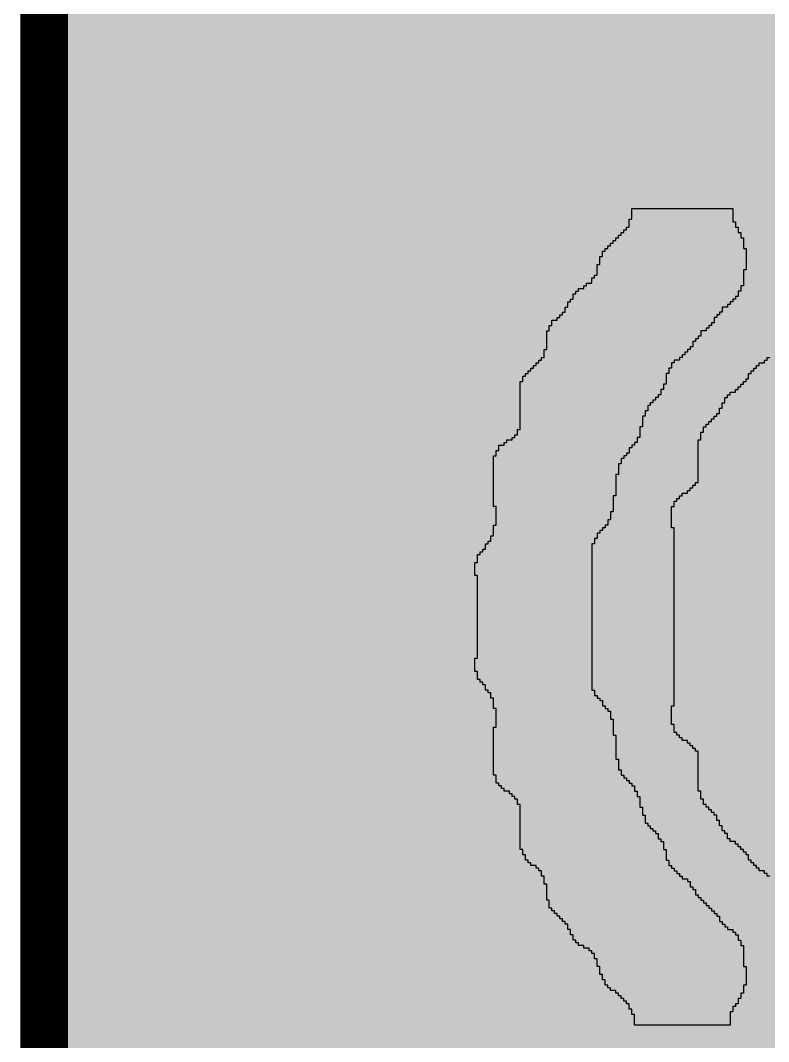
# Model space of a CAD drawing. Header units: millimetres. Extents: x 9.6 to 105, y 7.6 to 66.9.
# Drawn here: x 9.677 to 12.821, y 34.847 to 39.135 of the extents above; entities that cross this region are included whole.
import ezdxf

# ---------------------------------------------------------------- set-up
doc = ezdxf.new("R2010")
doc.units = ezdxf.units.MM
for name, color, linetype in [('BottomLayer', 5, 'Continuous'), ('KeepOutLayer', 6, 'Continuous'), ('TopLayer', 1, 'Continuous'), ('TopOverlay', 2, 'Continuous')]:
    doc.layers.add(name, color=color, linetype=linetype)

msp = doc.modelspace()

# ---------------------------------------------------------------- hatches: boundary and pattern name
at = {"layer": 'BottomLayer'}
msp.add_hatch(color=5, dxfattribs=at).paths.add_polyline_path([(10.2868, 10.414), (18.669, 10.414), (18.669, 61.9242), (10.2868, 61.9242)])
at = {"layer": 'TopLayer'}
for points in [[(9.777, 34.925), (16.381, 34.925), (16.381, 63.246), (9.777, 63.246)], [(9.779, 11.049), (19.939, 11.049), (19.939, 35.814), (9.779, 35.814)]]:
    msp.add_hatch(color=1, dxfattribs=at).paths.add_polyline_path(points)

# ---------------------------------------------------------------- linework, layer by layer
at = {"layer": 'KeepOutLayer', "const_width": 0.2}
msp.add_lwpolyline([(9.777, 11.942), (9.777, 63.242)], dxfattribs=at)
at = {"layer": 'TopOverlay'}
for p, q in [((12.2462, 38.3002), (12.2462, 38.3449)), ((12.2462, 38.3449), (12.2574, 38.3449)), ((12.2574, 38.3449), (12.2685, 38.3449)), ((12.2685, 38.3449), (12.2797, 38.3449)), ((12.2797, 38.3449), (12.2909, 38.3449)), ((12.2909, 38.3449), (12.302, 38.3449)), ((12.302, 38.3449), (12.3132, 38.3449)), ((12.3132, 38.3449), (12.3244, 38.3449)), ((12.3244, 38.3449), (12.3355, 38.3449)), ((12.3355, 38.3449), (12.3467, 38.3449)), ((12.3467, 38.3449), (12.3579, 38.3449)), ((12.3579, 38.3449), (12.3691, 38.3449)), ((12.3691, 38.3449), (12.3802, 38.3449)), ((12.3802, 38.3449), (12.3914, 38.3449)), ((12.3914, 38.3449), (12.4026, 38.3449)), ((12.4026, 38.3449), (12.4137, 38.3449)), ((12.4137, 38.3449), (12.4249, 38.3449)), ((12.4249, 38.3449), (12.4361, 38.3449)), ((12.4361, 38.3449), (12.4472, 38.3449)), ((12.4472, 38.3449), (12.4584, 38.3449)), ((12.4584, 38.3449), (12.4696, 38.3449)), ((12.4696, 38.3449), (12.4807, 38.3449)), ((12.4807, 38.3449), (12.4919, 38.3449)), ((12.4919, 38.3449), (12.5031, 38.3449)), ((12.5031, 38.3449), (12.5143, 38.3449)), ((12.5143, 38.3449), (12.5254, 38.3449)), ((12.5254, 38.3449), (12.5366, 38.3449)), ((12.5366, 38.3449), (12.5478, 38.3449)), ((12.5478, 38.3449), (12.5589, 38.3449)), ((12.5589, 38.3449), (12.5701, 38.3449)), ((12.5701, 38.3449), (12.5813, 38.3449)), ((12.5813, 38.3449), (12.5924, 38.3449)), ((12.5924, 38.3449), (12.6036, 38.3449)), ((12.6036, 38.3449), (12.6148, 38.3449)), ((12.6148, 38.3449), (12.626, 38.3449)), ((12.626, 38.3449), (12.6371, 38.3449)), ((12.6371, 38.3449), (12.6483, 38.3449)), ((12.6483, 38.3449), (12.6595, 38.3449)), ((12.6595, 38.3449), (12.6706, 38.3449)), ((12.6706, 38.3449), (12.6706, 38.2891)), ((12.235, 38.2667), (12.235, 38.3002)), ((12.235, 38.3002), (12.2462, 38.3002)), ((12.2127, 38.2444), (12.2127, 38.2555)), ((12.2127, 38.2555), (12.2239, 38.2555)), ((12.2239, 38.2555), (12.2239, 38.2667)), ((12.2239, 38.2667), (12.235, 38.2667)), ((12.6706, 38.2891), (12.6818, 38.2891)), ((12.6818, 38.2891), (12.6818, 38.2667)), ((12.6818, 38.2667), (12.693, 38.2667)), ((12.693, 38.2667), (12.693, 38.2444)), ((12.168, 38.1997), (12.168, 38.2109)), ((12.168, 38.2109), (12.1792, 38.2109)), ((12.1792, 38.2109), (12.1792, 38.222)), ((12.1792, 38.222), (12.1903, 38.222)), ((12.1903, 38.222), (12.1903, 38.2332)), ((12.1903, 38.2332), (12.2015, 38.2332)), ((12.2015, 38.2332), (12.2015, 38.2444)), ((12.2015, 38.2444), (12.2127, 38.2444)), ((12.693, 38.2444), (12.7041, 38.2444)), ((12.7041, 38.2444), (12.7041, 38.222)), ((12.7041, 38.222), (12.7153, 38.222)), ((12.7153, 38.222), (12.7153, 38.1774)), ((12.1233, 38.1439), (12.1233, 38.1662)), ((12.1233, 38.1662), (12.1345, 38.1662)), ((12.1345, 38.1662), (12.1345, 38.1774)), ((12.1345, 38.1774), (12.1457, 38.1774)), ((12.1457, 38.1774), (12.1457, 38.1885)), ((12.1457, 38.1885), (12.1568, 38.1885)), ((12.1568, 38.1885), (12.1568, 38.1997)), ((12.1568, 38.1997), (12.168, 38.1997)), ((12.7153, 38.1774), (12.7265, 38.1774)), ((12.7265, 38.1774), (12.7265, 38.088)), ((12.1122, 38.1103), (12.1122, 38.1439)), ((12.1122, 38.1439), (12.1233, 38.1439)), ((12.101, 38.0657), (12.101, 38.1103)), ((12.101, 38.1103), (12.1122, 38.1103)), ((12.7265, 38.088), (12.7153, 38.088)), ((12.7153, 38.088), (12.7153, 38.021)), ((12.0787, 38.0322), (12.0787, 38.0545)), ((12.0787, 38.0545), (12.0898, 38.0545)), ((12.0898, 38.0545), (12.0898, 38.0657)), ((12.0898, 38.0657), (12.101, 38.0657)), ((12.0116, 37.9875), (12.0116, 37.9986)), ((12.0116, 37.9986), (12.0228, 37.9986)), ((12.0228, 37.9986), (12.0228, 38.0098)), ((12.0228, 38.0098), (12.034, 38.0098)), ((12.034, 38.0098), (12.0451, 38.0098)), ((12.0451, 38.0098), (12.0451, 38.021)), ((12.0451, 38.021), (12.0563, 38.021)), ((12.0563, 38.021), (12.0563, 38.0322)), ((12.0563, 38.0322), (12.0675, 38.0322)), ((12.0675, 38.0322), (12.0787, 38.0322)), ((12.7041, 37.9986), (12.693, 37.9986)), ((12.693, 37.9986), (12.693, 37.9763)), ((12.7153, 38.021), (12.7041, 38.021)), ((12.7041, 38.021), (12.7041, 37.9986)), ((11.9781, 37.9316), (11.9781, 37.954)), ((11.9781, 37.954), (11.9893, 37.954)), ((11.9893, 37.954), (11.9893, 37.9651)), ((11.9893, 37.9651), (12.0005, 37.9651)), ((12.0005, 37.9651), (12.0005, 37.9875)), ((12.0005, 37.9875), (12.0116, 37.9875)), ((12.6706, 37.954), (12.6595, 37.954)), ((12.6595, 37.954), (12.6595, 37.9428)), ((12.6818, 37.9651), (12.6706, 37.9651)), ((12.6706, 37.9651), (12.6706, 37.954)), ((12.693, 37.9763), (12.6818, 37.9763)), ((12.6818, 37.9763), (12.6818, 37.9651)), ((11.9558, 37.8981), (11.9558, 37.9093)), ((11.9558, 37.9093), (11.967, 37.9093)), ((11.967, 37.9093), (11.967, 37.9316)), ((11.967, 37.9316), (11.9781, 37.9316)), ((12.626, 37.9093), (12.6148, 37.9093)), ((12.6148, 37.9093), (12.6148, 37.8981)), ((12.6371, 37.9316), (12.626, 37.9316)), ((12.626, 37.9316), (12.626, 37.9093)), ((12.6483, 37.9316), (12.6371, 37.9316)), ((12.6595, 37.9428), (12.6483, 37.9428)), ((12.6483, 37.9428), (12.6483, 37.9316)), ((11.9111, 37.8534), (11.9111, 37.8758)), ((11.9111, 37.8758), (11.9223, 37.8758)), ((11.9223, 37.8758), (11.9335, 37.8758)), ((11.9335, 37.8758), (11.9335, 37.887)), ((11.9335, 37.887), (11.9446, 37.887)), ((11.9446, 37.887), (11.9446, 37.8981)), ((11.9446, 37.8981), (11.9558, 37.8981)), ((12.5924, 37.8646), (12.5813, 37.8646)), ((12.5813, 37.8646), (12.5813, 37.8534)), ((12.6036, 37.887), (12.5924, 37.887)), ((12.5924, 37.887), (12.5924, 37.8646)), ((12.6148, 37.8981), (12.6036, 37.8981)), ((12.6036, 37.8981), (12.6036, 37.887)), ((11.8888, 37.7529), (11.8888, 37.8311)), ((11.8888, 37.8311), (11.8999, 37.8311)), ((11.8999, 37.8311), (11.8999, 37.8534)), ((11.8999, 37.8534), (11.9111, 37.8534)), ((12.5478, 37.8311), (12.5366, 37.8311)), ((12.5366, 37.8311), (12.5366, 37.8088)), ((12.5589, 37.8311), (12.5478, 37.8311)), ((12.5701, 37.8423), (12.5589, 37.8423)), ((12.5589, 37.8423), (12.5589, 37.8311)), ((12.5813, 37.8534), (12.5701, 37.8534)), ((12.5701, 37.8534), (12.5701, 37.8423)), ((12.5143, 37.7864), (12.5031, 37.7864)), ((12.5031, 37.7864), (12.5031, 37.7641)), ((12.5254, 37.7976), (12.5143, 37.7976)), ((12.5143, 37.7976), (12.5143, 37.7864)), ((12.5366, 37.8088), (12.5254, 37.8088)), ((12.5254, 37.8088), (12.5254, 37.7976)), ((11.8776, 37.7194), (11.8776, 37.7529)), ((11.8776, 37.7529), (11.8888, 37.7529)), ((12.4807, 37.7418), (12.4696, 37.7418)), ((12.4696, 37.7418), (12.4696, 37.7306)), ((12.4919, 37.7529), (12.4807, 37.7529)), ((12.4807, 37.7529), (12.4807, 37.7418)), ((12.5031, 37.7641), (12.4919, 37.7641)), ((12.4919, 37.7641), (12.4919, 37.7529)), ((11.8441, 37.6859), (11.8441, 37.6971)), ((11.8441, 37.6971), (11.8553, 37.6971)), ((11.8553, 37.6971), (11.8553, 37.7082)), ((11.8553, 37.7082), (11.8664, 37.7082)), ((11.8664, 37.7082), (11.8664, 37.7194)), ((11.8664, 37.7194), (11.8776, 37.7194)), ((12.4249, 37.6971), (12.4137, 37.6971)), ((12.4137, 37.6971), (12.4137, 37.6747)), ((12.4361, 37.7082), (12.4249, 37.7082)), ((12.4249, 37.7082), (12.4249, 37.6971)), ((12.4472, 37.7082), (12.4361, 37.7082)), ((12.4584, 37.7194), (12.4472, 37.7194)), ((12.4472, 37.7194), (12.4472, 37.7082)), ((12.4696, 37.7306), (12.4584, 37.7306)), ((12.4584, 37.7306), (12.4584, 37.7194)), ((12.7823, 37.6859), (12.7823, 37.6971)), ((12.7823, 37.6971), (12.7935, 37.6971)), ((12.7935, 37.6971), (12.8047, 37.6971)), ((12.8047, 37.6971), (12.8047, 37.7082)), ((12.8047, 37.7082), (12.8158, 37.7082)), ((12.8158, 37.7082), (12.8158, 37.7194)), ((12.8158, 37.7194), (12.827, 37.7194)), ((11.7994, 37.6412), (11.7994, 37.6524)), ((11.7994, 37.6524), (11.8106, 37.6524)), ((11.8106, 37.6524), (11.8106, 37.6636)), ((11.8106, 37.6636), (11.8218, 37.6636)), ((11.8218, 37.6636), (11.8218, 37.6747)), ((11.8218, 37.6747), (11.8329, 37.6747)), ((11.8329, 37.6747), (11.8329, 37.6859)), ((11.8329, 37.6859), (11.8441, 37.6859)), ((12.4026, 37.6524), (12.3914, 37.6524)), ((12.3914, 37.6524), (12.3914, 37.6077)), ((12.4137, 37.6747), (12.4026, 37.6747)), ((12.4026, 37.6747), (12.4026, 37.6524)), ((12.7376, 37.6301), (12.7376, 37.6524)), ((12.7376, 37.6524), (12.7488, 37.6524)), ((12.7488, 37.6524), (12.7488, 37.6636)), ((12.7488, 37.6636), (12.76, 37.6636)), ((12.76, 37.6636), (12.76, 37.6747)), ((12.76, 37.6747), (12.7712, 37.6747)), ((12.7712, 37.6747), (12.7712, 37.6859)), ((12.7712, 37.6859), (12.7823, 37.6859)), ((11.7771, 37.4178), (11.7771, 37.6189)), ((11.7771, 37.6189), (11.7882, 37.6189)), ((11.7882, 37.6189), (11.7882, 37.6412)), ((11.7882, 37.6412), (11.7994, 37.6412)), ((12.3914, 37.6077), (12.3802, 37.6077)), ((12.3802, 37.6077), (12.3802, 37.5854)), ((12.7041, 37.5966), (12.7041, 37.6077)), ((12.7041, 37.6077), (12.7153, 37.6077)), ((12.7153, 37.6077), (12.7153, 37.6189)), ((12.7153, 37.6189), (12.7265, 37.6189)), ((12.7265, 37.6189), (12.7265, 37.6301)), ((12.7265, 37.6301), (12.7376, 37.6301)), ((12.3691, 37.563), (12.3579, 37.563)), ((12.3579, 37.563), (12.3579, 37.5519)), ((12.3802, 37.5854), (12.3691, 37.5854)), ((12.3691, 37.5854), (12.3691, 37.563)), ((12.6483, 37.5519), (12.6483, 37.563)), ((12.6483, 37.563), (12.6595, 37.563)), ((12.6595, 37.563), (12.6595, 37.5742)), ((12.6595, 37.5742), (12.6706, 37.5742)), ((12.6706, 37.5742), (12.6818, 37.5742)), ((12.6818, 37.5742), (12.6818, 37.5854)), ((12.6818, 37.5854), (12.693, 37.5854)), ((12.693, 37.5854), (12.693, 37.5966)), ((12.693, 37.5966), (12.7041, 37.5966)), ((12.3355, 37.5295), (12.3244, 37.5295)), ((12.3244, 37.5295), (12.3244, 37.5184)), ((12.3467, 37.5407), (12.3355, 37.5407)), ((12.3355, 37.5407), (12.3355, 37.5295)), ((12.3579, 37.5519), (12.3467, 37.5519)), ((12.3467, 37.5519), (12.3467, 37.5407)), ((12.626, 37.5072), (12.626, 37.5295)), ((12.626, 37.5295), (12.6371, 37.5295)), ((12.6371, 37.5295), (12.6371, 37.5519)), ((12.6371, 37.5519), (12.6483, 37.5519)), ((12.3132, 37.496), (12.302, 37.496)), ((12.302, 37.496), (12.302, 37.4737)), ((12.3244, 37.5184), (12.3132, 37.5184)), ((12.3132, 37.5184), (12.3132, 37.496)), ((12.6036, 37.4737), (12.6036, 37.4849)), ((12.6036, 37.4849), (12.6148, 37.4849)), ((12.6148, 37.4849), (12.6148, 37.5072)), ((12.6148, 37.5072), (12.626, 37.5072)), ((12.302, 37.4737), (12.2909, 37.4737)), ((12.2909, 37.4737), (12.2909, 37.429)), ((12.5589, 37.429), (12.5589, 37.4402)), ((12.5589, 37.4402), (12.5701, 37.4402)), ((12.5701, 37.4402), (12.5701, 37.4513)), ((12.5701, 37.4513), (12.5813, 37.4513)), ((12.5813, 37.4513), (12.5813, 37.4625)), ((12.5813, 37.4625), (12.5924, 37.4625)), ((12.5924, 37.4625), (12.5924, 37.4737)), ((12.5924, 37.4737), (12.6036, 37.4737)), ((11.7547, 37.3843), (11.7547, 37.3955)), ((11.7547, 37.3955), (11.7659, 37.3955)), ((11.7659, 37.3955), (11.7659, 37.4178)), ((11.7659, 37.4178), (11.7771, 37.4178)), ((12.2909, 37.429), (12.2797, 37.429)), ((12.2797, 37.429), (12.2797, 37.3843)), ((12.5366, 37.3732), (12.5366, 37.4067)), ((12.5366, 37.4067), (12.5478, 37.4067)), ((12.5478, 37.4067), (12.5478, 37.429)), ((12.5478, 37.429), (12.5589, 37.429)), ((11.6877, 37.3285), (11.6877, 37.3508)), ((11.6877, 37.3508), (11.6989, 37.3508)), ((11.6989, 37.3508), (11.7101, 37.3508)), ((11.7101, 37.3508), (11.7101, 37.362)), ((11.7101, 37.362), (11.7212, 37.362)), ((11.7212, 37.362), (11.7212, 37.3732)), ((11.7212, 37.3732), (11.7324, 37.3732)), ((11.7324, 37.3732), (11.7436, 37.3732)), ((11.7436, 37.3732), (11.7436, 37.3843)), ((11.7436, 37.3843), (11.7547, 37.3843)), ((12.2574, 37.3508), (12.2462, 37.3508)), ((12.2462, 37.3508), (12.2462, 37.3397)), ((12.2685, 37.362), (12.2574, 37.362)), ((12.2574, 37.362), (12.2574, 37.3508)), ((12.2797, 37.3843), (12.2685, 37.3843)), ((12.2685, 37.3843), (12.2685, 37.362)), ((12.5254, 37.1945), (12.5254, 37.3732)), ((12.5254, 37.3732), (12.5366, 37.3732)), ((11.6654, 37.0939), (11.6654, 37.3061)), ((11.6654, 37.3061), (11.6766, 37.3061)), ((11.6766, 37.3061), (11.6766, 37.3285)), ((11.6766, 37.3285), (11.6877, 37.3285)), ((12.2239, 37.3061), (12.2127, 37.3061)), ((12.2127, 37.3061), (12.2127, 37.295)), ((12.235, 37.3173), (12.2239, 37.3173)), ((12.2239, 37.3173), (12.2239, 37.3061)), ((12.2462, 37.3397), (12.235, 37.3397)), ((12.235, 37.3397), (12.235, 37.3173)), ((12.2015, 37.2726), (12.1903, 37.2726)), ((12.1903, 37.2726), (12.1903, 37.228)), ((12.2127, 37.295), (12.2015, 37.295)), ((12.2015, 37.295), (12.2015, 37.2726)), ((12.1903, 37.228), (12.1792, 37.228)), ((12.1792, 37.228), (12.1792, 37.1386)), ((12.5031, 37.1721), (12.5031, 37.1833)), ((12.5031, 37.1833), (12.5143, 37.1833)), ((12.5143, 37.1833), (12.5143, 37.1945)), ((12.5143, 37.1945), (12.5254, 37.1945)), ((12.1792, 37.1386), (12.168, 37.1386)), ((12.168, 37.1386), (12.168, 37.0716)), ((12.4472, 37.1274), (12.4472, 37.1386)), ((12.4472, 37.1386), (12.4584, 37.1386)), ((12.4584, 37.1386), (12.4584, 37.1498)), ((12.4584, 37.1498), (12.4696, 37.1498)), ((12.4696, 37.1498), (12.4807, 37.1498)), ((12.4807, 37.1498), (12.4807, 37.1609)), ((12.4807, 37.1609), (12.4919, 37.1609)), ((12.4919, 37.1609), (12.4919, 37.1721)), ((12.4919, 37.1721), (12.5031, 37.1721)), ((11.6766, 37.0939), (11.6654, 37.0939)), ((11.6766, 37.0157), (11.6766, 37.0939)), ((12.4137, 37.0939), (12.4249, 37.0939)), ((12.4137, 37.0046), (12.4137, 37.0939)), ((12.4249, 37.0939), (12.4249, 37.1163)), ((12.4249, 37.1163), (12.4361, 37.1163)), ((12.4361, 37.1163), (12.4361, 37.1274)), ((12.4361, 37.1274), (12.4472, 37.1274)), ((12.168, 37.0716), (12.1568, 37.0716)), ((12.1568, 37.0716), (12.1568, 37.0381)), ((11.6654, 36.9711), (11.6654, 37.0157)), ((11.6654, 37.0157), (11.6766, 37.0157)), ((12.1457, 37.0157), (12.1345, 37.0157)), ((12.1345, 37.0157), (12.1345, 37.0046)), ((12.1568, 37.0381), (12.1457, 37.0381)), ((12.1457, 37.0381), (12.1457, 37.0157)), ((11.6542, 36.9487), (11.6542, 36.9711)), ((11.6542, 36.9711), (11.6654, 36.9711)), ((12.1122, 36.9822), (12.101, 36.9822)), ((12.101, 36.9822), (12.101, 36.9599)), ((12.1233, 36.9934), (12.1122, 36.9934)), ((12.1122, 36.9934), (12.1122, 36.9822)), ((12.1345, 37.0046), (12.1233, 37.0046)), ((12.1233, 37.0046), (12.1233, 36.9934)), ((12.4249, 37.0046), (12.4137, 37.0046)), ((12.4249, 36.2562), (12.4249, 37.0046)), ((11.6319, 36.9152), (11.6319, 36.9376)), ((11.6319, 36.9376), (11.643, 36.9376)), ((11.643, 36.9376), (11.643, 36.9487)), ((11.643, 36.9487), (11.6542, 36.9487)), ((12.0898, 36.9376), (12.0787, 36.9376)), ((12.0787, 36.9376), (12.0787, 36.3232)), ((12.101, 36.9599), (12.0898, 36.9599)), ((12.0898, 36.9599), (12.0898, 36.9376)), ((11.5984, 36.8594), (11.5984, 36.8929)), ((11.5984, 36.8929), (11.6095, 36.8929)), ((11.6095, 36.8929), (11.6095, 36.904)), ((11.6095, 36.904), (11.6207, 36.904)), ((11.6207, 36.904), (11.6207, 36.9152)), ((11.6207, 36.9152), (11.6319, 36.9152)), ((11.5872, 36.8594), (11.5984, 36.8594)), ((11.5872, 36.8035), (11.5872, 36.8594)), ((11.5984, 36.8035), (11.5872, 36.8035)), ((11.5984, 36.4573), (11.5984, 36.8035)), ((11.5872, 36.4014), (11.5872, 36.4573)), ((11.5872, 36.4573), (11.5984, 36.4573)), ((11.5984, 36.4014), (11.5872, 36.4014)), ((11.5984, 36.3679), (11.5984, 36.4014)), ((11.6095, 36.3679), (11.5984, 36.3679)), ((11.6095, 36.3567), (11.6095, 36.3679)), ((11.6207, 36.3567), (11.6095, 36.3567)), ((11.6207, 36.3456), (11.6207, 36.3567)), ((11.6319, 36.3456), (11.6207, 36.3456)), ((11.6319, 36.3232), (11.6319, 36.3456)), ((11.643, 36.3232), (11.6319, 36.3232)), ((11.643, 36.3121), (11.643, 36.3232)), ((12.0787, 36.3232), (12.0898, 36.3232)), ((12.0898, 36.3232), (12.0898, 36.3009)), ((11.6542, 36.3121), (11.643, 36.3121)), ((11.6542, 36.2897), (11.6542, 36.3121)), ((11.6654, 36.2897), (11.6542, 36.2897)), ((11.6654, 36.2451), (11.6654, 36.2897)), ((12.0898, 36.3009), (12.101, 36.3009)), ((12.101, 36.3009), (12.101, 36.2897)), ((12.101, 36.2897), (12.1122, 36.2897)), ((12.1122, 36.2897), (12.1122, 36.2786)), ((12.1122, 36.2786), (12.1233, 36.2786)), ((12.1233, 36.2786), (12.1233, 36.2562)), ((11.6766, 36.2451), (11.6654, 36.2451)), ((11.6766, 36.1669), (11.6766, 36.2451)), ((12.1233, 36.2562), (12.1345, 36.2562)), ((12.1345, 36.2562), (12.1345, 36.2451)), ((12.1345, 36.2451), (12.1457, 36.2451)), ((12.1457, 36.2451), (12.1457, 36.2339)), ((12.1457, 36.2339), (12.1568, 36.2339)), ((12.1568, 36.2339), (12.1568, 36.2004)), ((12.4137, 36.178), (12.4137, 36.2562)), ((12.4137, 36.2562), (12.4249, 36.2562)), ((12.1568, 36.2004), (12.168, 36.2004)), ((12.168, 36.2004), (12.168, 36.1334)), ((11.6654, 35.9658), (11.6654, 36.1669)), ((11.6654, 36.1669), (11.6766, 36.1669)), ((12.4249, 36.178), (12.4137, 36.178)), ((12.4249, 36.1445), (12.4249, 36.178)), ((12.168, 36.1334), (12.1792, 36.1334)), ((12.1792, 36.1334), (12.1792, 36.0328)), ((12.4361, 36.1445), (12.4249, 36.1445)), ((12.4361, 36.1334), (12.4361, 36.1445)), ((12.4472, 36.1334), (12.4361, 36.1334)), ((12.4472, 36.1222), (12.4472, 36.1334)), ((12.4584, 36.1222), (12.4472, 36.1222)), ((12.4584, 36.111), (12.4584, 36.1222)), ((12.4696, 36.111), (12.4584, 36.111)), ((12.4807, 36.111), (12.4696, 36.111)), ((12.4807, 36.0999), (12.4807, 36.111)), ((12.4919, 36.0999), (12.4807, 36.0999)), ((12.4919, 36.0887), (12.4919, 36.0999)), ((12.5031, 36.0887), (12.4919, 36.0887)), ((12.5031, 36.0775), (12.5031, 36.0887)), ((12.5143, 36.0775), (12.5031, 36.0775)), ((12.5143, 36.0663), (12.5143, 36.0775)), ((12.5254, 36.0663), (12.5143, 36.0663)), ((12.5254, 35.8988), (12.5254, 36.0663)), ((12.1792, 36.0328), (12.1903, 36.0328)), ((12.1903, 36.0328), (12.1903, 35.9882)), ((12.1903, 35.9882), (12.2015, 35.9882)), ((12.2015, 35.9882), (12.2015, 35.9658)), ((11.6766, 35.9658), (11.6654, 35.9658)), ((11.6766, 35.9323), (11.6766, 35.9658)), ((12.2015, 35.9658), (12.2127, 35.9658)), ((12.2127, 35.9658), (12.2127, 35.9547)), ((12.2127, 35.9547), (12.2239, 35.9547)), ((12.2239, 35.9547), (12.2239, 35.9435)), ((12.2239, 35.9435), (12.235, 35.9435)), ((12.235, 35.9435), (12.235, 35.9323)), ((11.6877, 35.9323), (11.6766, 35.9323)), ((11.6877, 35.9211), (11.6877, 35.9323)), ((11.6989, 35.9211), (11.6877, 35.9211)), ((11.6989, 35.91), (11.6989, 35.9211)), ((11.7101, 35.91), (11.6989, 35.91)), ((11.7101, 35.8988), (11.7101, 35.91)), ((11.7212, 35.8988), (11.7101, 35.8988)), ((11.7324, 35.8988), (11.7212, 35.8988)), ((11.7324, 35.8876), (11.7324, 35.8988)), ((12.235, 35.9323), (12.2462, 35.9323)), ((12.2462, 35.9323), (12.2462, 35.9211)), ((12.2462, 35.9211), (12.2574, 35.9211)), ((12.2574, 35.9211), (12.2574, 35.8988)), ((12.2574, 35.8988), (12.2685, 35.8988)), ((12.2685, 35.8988), (12.2685, 35.8765)), ((12.5366, 35.8988), (12.5254, 35.8988)), ((12.5366, 35.8653), (12.5366, 35.8988)), ((11.7436, 35.8876), (11.7324, 35.8876)), ((11.7436, 35.8765), (11.7436, 35.8876)), ((11.7547, 35.8765), (11.7436, 35.8765)), ((11.7547, 35.8653), (11.7547, 35.8765)), ((11.7659, 35.8653), (11.7547, 35.8653)), ((11.7659, 35.843), (11.7659, 35.8653)), ((12.2685, 35.8765), (12.2797, 35.8765)), ((12.2797, 35.8765), (12.2797, 35.8318)), ((12.5478, 35.8653), (12.5366, 35.8653)), ((12.5478, 35.843), (12.5478, 35.8653)), ((11.7771, 35.843), (11.7659, 35.843)), ((11.7771, 35.6531), (11.7771, 35.843)), ((12.2797, 35.8318), (12.2909, 35.8318)), ((12.2909, 35.8318), (12.2909, 35.7983)), ((12.5589, 35.843), (12.5478, 35.843)), ((12.5589, 35.8318), (12.5589, 35.843)), ((12.5701, 35.8318), (12.5589, 35.8318)), ((12.5701, 35.8206), (12.5701, 35.8318)), ((12.5813, 35.8206), (12.5701, 35.8206)), ((12.5813, 35.8095), (12.5813, 35.8206)), ((12.5924, 35.8095), (12.5813, 35.8095)), ((12.5924, 35.7983), (12.5924, 35.8095)), ((12.2909, 35.7983), (12.302, 35.7983)), ((12.302, 35.7983), (12.302, 35.7648)), ((12.302, 35.7648), (12.3132, 35.7648)), ((12.3132, 35.7648), (12.3132, 35.7536)), ((12.6036, 35.7983), (12.5924, 35.7983)), ((12.6036, 35.7759), (12.6036, 35.7983)), ((12.6148, 35.7759), (12.6036, 35.7759)), ((12.6148, 35.7536), (12.6148, 35.7759)), ((12.3132, 35.7536), (12.3244, 35.7536)), ((12.3244, 35.7536), (12.3244, 35.7424)), ((12.3244, 35.7424), (12.3355, 35.7424)), ((12.3355, 35.7424), (12.3355, 35.7313)), ((12.3355, 35.7313), (12.3467, 35.7313)), ((12.3467, 35.7313), (12.3467, 35.7201)), ((12.3467, 35.7201), (12.3579, 35.7201)), ((12.3579, 35.7201), (12.3579, 35.6978)), ((12.626, 35.7536), (12.6148, 35.7536)), ((12.626, 35.7313), (12.626, 35.7536)), ((12.6371, 35.7313), (12.626, 35.7313)), ((12.6371, 35.7201), (12.6371, 35.7313)), ((12.6483, 35.7201), (12.6371, 35.7201)), ((12.6483, 35.6978), (12.6483, 35.7201)), ((12.3579, 35.6978), (12.3691, 35.6978)), ((12.3691, 35.6978), (12.3691, 35.6866)), ((12.3691, 35.6866), (12.3802, 35.6866)), ((12.3802, 35.6866), (12.3802, 35.6531)), ((12.6595, 35.6978), (12.6483, 35.6978)), ((12.6595, 35.6866), (12.6595, 35.6978)), ((12.6706, 35.6866), (12.6595, 35.6866)), ((12.6818, 35.6866), (12.6706, 35.6866)), ((12.6818, 35.6754), (12.6818, 35.6866)), ((11.7882, 35.6531), (11.7771, 35.6531)), ((11.7882, 35.6307), (11.7882, 35.6531)), ((12.3802, 35.6531), (12.3914, 35.6531)), ((12.3914, 35.6531), (12.3914, 35.6084)), ((12.693, 35.6754), (12.6818, 35.6754)), ((12.693, 35.6642), (12.693, 35.6754)), ((12.7041, 35.6642), (12.693, 35.6642)), ((12.7041, 35.6531), (12.7041, 35.6642)), ((12.7153, 35.6531), (12.7041, 35.6531)), ((12.7153, 35.6419), (12.7153, 35.6531)), ((12.7265, 35.6419), (12.7153, 35.6419)), ((12.7265, 35.6307), (12.7265, 35.6419)), ((11.7994, 35.6307), (11.7882, 35.6307)), ((11.7994, 35.6084), (11.7994, 35.6307)), ((11.8106, 35.6084), (11.7994, 35.6084)), ((11.8106, 35.5972), (11.8106, 35.6084)), ((11.8218, 35.5972), (11.8106, 35.5972)), ((11.8218, 35.5861), (11.8218, 35.5972)), ((12.3914, 35.6084), (12.4026, 35.6084)), ((12.4026, 35.6084), (12.4026, 35.5861)), ((12.7376, 35.6307), (12.7265, 35.6307)), ((12.7376, 35.6084), (12.7376, 35.6307)), ((12.7488, 35.6084), (12.7376, 35.6084)), ((12.7488, 35.5972), (12.7488, 35.6084)), ((12.76, 35.5972), (12.7488, 35.5972)), ((12.76, 35.5861), (12.76, 35.5972)), ((11.8329, 35.5861), (11.8218, 35.5861)), ((11.8441, 35.5861), (11.8329, 35.5861)), ((11.8441, 35.5749), (11.8441, 35.5861)), ((11.8553, 35.5749), (11.8441, 35.5749)), ((11.8553, 35.5637), (11.8553, 35.5749)), ((11.8664, 35.5637), (11.8553, 35.5637)), ((11.8664, 35.5414), (11.8664, 35.5637)), ((12.4026, 35.5861), (12.4137, 35.5861)), ((12.4137, 35.5861), (12.4137, 35.5749)), ((12.4137, 35.5749), (12.4249, 35.5749)), ((12.4249, 35.5749), (12.4249, 35.5637)), ((12.4249, 35.5637), (12.4361, 35.5637)), ((12.4361, 35.5637), (12.4361, 35.5526)), ((12.4361, 35.5526), (12.4472, 35.5526)), ((12.4472, 35.5526), (12.4472, 35.5414)), ((12.7712, 35.5861), (12.76, 35.5861)), ((12.7712, 35.5749), (12.7712, 35.5861)), ((12.7823, 35.5749), (12.7712, 35.5749)), ((12.7823, 35.5637), (12.7823, 35.5749)), ((12.7935, 35.5637), (12.7823, 35.5637)), ((12.8047, 35.5637), (12.7935, 35.5637)), ((12.8047, 35.5526), (12.8047, 35.5637)), ((12.8158, 35.5526), (12.8047, 35.5526)), ((12.8158, 35.5414), (12.8158, 35.5526)), ((11.8776, 35.5414), (11.8664, 35.5414)), ((11.8776, 35.5079), (11.8776, 35.5414)), ((11.8888, 35.5079), (11.8776, 35.5079)), ((11.8888, 35.4409), (11.8888, 35.5079)), ((12.4472, 35.5414), (12.4584, 35.5414)), ((12.4584, 35.5414), (12.4584, 35.5302)), ((12.4584, 35.5302), (12.4696, 35.5302)), ((12.4696, 35.5302), (12.4807, 35.5302)), ((12.4807, 35.5302), (12.4807, 35.519)), ((12.4807, 35.519), (12.4919, 35.519)), ((12.4919, 35.519), (12.4919, 35.4967)), ((12.827, 35.5414), (12.8158, 35.5414)), ((12.4919, 35.4967), (12.5031, 35.4967)), ((12.5031, 35.4967), (12.5031, 35.4855)), ((12.5031, 35.4855), (12.5143, 35.4855)), ((12.5143, 35.4855), (12.5143, 35.4632)), ((12.5143, 35.4632), (12.5254, 35.4632)), ((12.5254, 35.4632), (12.5254, 35.452)), ((11.8999, 35.4409), (11.8888, 35.4409)), ((11.8999, 35.4074), (11.8999, 35.4409)), ((12.5254, 35.452), (12.5366, 35.452)), ((12.5366, 35.452), (12.5366, 35.4409)), ((12.5366, 35.4409), (12.5478, 35.4409)), ((12.5478, 35.4409), (12.5478, 35.4297)), ((12.5478, 35.4297), (12.5589, 35.4297)), ((12.5589, 35.4297), (12.5589, 35.4185)), ((12.5589, 35.4185), (12.5701, 35.4185)), ((12.5701, 35.4185), (12.5701, 35.4074)), ((11.9111, 35.4074), (11.8999, 35.4074)), ((11.9111, 35.3962), (11.9111, 35.4074)), ((11.9223, 35.3962), (11.9111, 35.3962)), ((11.9223, 35.385), (11.9223, 35.3962)), ((11.9335, 35.385), (11.9223, 35.385)), ((11.9335, 35.3738), (11.9335, 35.385)), ((12.5701, 35.4074), (12.5813, 35.4074)), ((12.5813, 35.4074), (12.5813, 35.3962)), ((12.5813, 35.3962), (12.5924, 35.3962)), ((12.5924, 35.3962), (12.5924, 35.385)), ((12.5924, 35.385), (12.6036, 35.385)), ((12.6036, 35.385), (12.6036, 35.3738)), ((11.9446, 35.3738), (11.9335, 35.3738)), ((11.9446, 35.3627), (11.9446, 35.3738)), ((11.9558, 35.3627), (11.9446, 35.3627)), ((11.9558, 35.3515), (11.9558, 35.3627)), ((11.967, 35.3515), (11.9558, 35.3515)), ((11.967, 35.3403), (11.967, 35.3515)), ((11.9781, 35.3403), (11.967, 35.3403)), ((11.9781, 35.318), (11.9781, 35.3403)), ((12.6036, 35.3738), (12.6148, 35.3738)), ((12.6148, 35.3738), (12.6148, 35.3515)), ((12.6148, 35.3515), (12.626, 35.3515)), ((12.626, 35.3515), (12.626, 35.3403)), ((12.626, 35.3403), (12.6371, 35.3403)), ((12.6371, 35.3403), (12.6371, 35.3292)), ((11.9893, 35.318), (11.9781, 35.318)), ((11.9893, 35.2957), (11.9893, 35.318)), ((12.0005, 35.2957), (11.9893, 35.2957)), ((12.0005, 35.2733), (12.0005, 35.2957)), ((12.6371, 35.3292), (12.6483, 35.3292)), ((12.6483, 35.3292), (12.6483, 35.318)), ((12.6483, 35.318), (12.6595, 35.318)), ((12.6595, 35.318), (12.6706, 35.318)), ((12.6706, 35.318), (12.6706, 35.3068)), ((12.6706, 35.3068), (12.6818, 35.3068)), ((12.6818, 35.3068), (12.6818, 35.2957)), ((12.6818, 35.2957), (12.693, 35.2957)), ((12.693, 35.2957), (12.693, 35.2733)), ((12.0116, 35.2733), (12.0005, 35.2733)), ((12.0116, 35.2621), (12.0116, 35.2733)), ((12.0228, 35.2621), (12.0116, 35.2621)), ((12.0228, 35.251), (12.0228, 35.2621)), ((12.034, 35.251), (12.0228, 35.251)), ((12.0451, 35.251), (12.034, 35.251)), ((12.0451, 35.2398), (12.0451, 35.251)), ((12.693, 35.2733), (12.7041, 35.2733)), ((12.7041, 35.2733), (12.7041, 35.251)), ((12.7041, 35.251), (12.7153, 35.251)), ((12.7153, 35.251), (12.7153, 35.1616)), ((12.0563, 35.2398), (12.0451, 35.2398)), ((12.0675, 35.2398), (12.0563, 35.2398)), ((12.0675, 35.2286), (12.0675, 35.2398)), ((12.0787, 35.2286), (12.0675, 35.2286)), ((12.0787, 35.2175), (12.0787, 35.2286)), ((12.0898, 35.2175), (12.0787, 35.2175)), ((12.0898, 35.1951), (12.0898, 35.2175)), ((12.101, 35.1951), (12.0898, 35.1951)), ((12.101, 35.1616), (12.101, 35.1951)), ((12.1122, 35.1616), (12.101, 35.1616)), ((12.1122, 35.1281), (12.1122, 35.1616)), ((12.7153, 35.1616), (12.7265, 35.1616)), ((12.7265, 35.1616), (12.7265, 35.0834)), ((12.1233, 35.1281), (12.1122, 35.1281)), ((12.1233, 35.1058), (12.1233, 35.1281)), ((12.1345, 35.1058), (12.1233, 35.1058)), ((12.1345, 35.0834), (12.1345, 35.1058)), ((12.1457, 35.0834), (12.1345, 35.0834)), ((12.1457, 35.0723), (12.1457, 35.0834)), ((12.7265, 35.0834), (12.7153, 35.0834)), ((12.7153, 35.0834), (12.7153, 35.0499)), ((12.1568, 35.0723), (12.1457, 35.0723)), ((12.1568, 35.0611), (12.1568, 35.0723)), ((12.168, 35.0611), (12.1568, 35.0611)), ((12.1792, 35.0611), (12.168, 35.0611)), ((12.1792, 35.0499), (12.1792, 35.0611)), ((12.1903, 35.0499), (12.1792, 35.0499)), ((12.1903, 35.0388), (12.1903, 35.0499)), ((12.2015, 35.0388), (12.1903, 35.0388)), ((12.2015, 35.0276), (12.2015, 35.0388)), ((12.7153, 35.0499), (12.7041, 35.0499)), ((12.7041, 35.0499), (12.7041, 35.0276)), ((12.2127, 35.0276), (12.2015, 35.0276)), ((12.2127, 35.0164), (12.2127, 35.0276)), ((12.2239, 35.0164), (12.2127, 35.0164)), ((12.2239, 35.0053), (12.2239, 35.0164)), ((12.235, 35.0053), (12.2239, 35.0053)), ((12.235, 34.9829), (12.235, 35.0053)), ((12.6818, 34.9941), (12.6706, 34.9941)), ((12.6706, 34.9941), (12.6706, 34.9717)), ((12.693, 35.0053), (12.6818, 35.0053)), ((12.6818, 35.0053), (12.6818, 34.9941)), ((12.7041, 35.0276), (12.693, 35.0276)), ((12.693, 35.0276), (12.693, 35.0053)), ((12.2462, 34.9829), (12.235, 34.9829)), ((12.2462, 34.9606), (12.2462, 34.9829)), ((12.2574, 34.9606), (12.2462, 34.9606)), ((12.2574, 34.9159), (12.2574, 34.9606)), ((12.6706, 34.9717), (12.6595, 34.9717)), ((12.6595, 34.9717), (12.6595, 34.9159)), ((12.2685, 34.9159), (12.2574, 34.9159)), ((12.2797, 34.9159), (12.2685, 34.9159)), ((12.2909, 34.9159), (12.2797, 34.9159)), ((12.302, 34.9159), (12.2909, 34.9159)), ((12.3132, 34.9159), (12.302, 34.9159)), ((12.3244, 34.9159), (12.3132, 34.9159)), ((12.3355, 34.9159), (12.3244, 34.9159)), ((12.3467, 34.9159), (12.3355, 34.9159)), ((12.3579, 34.9159), (12.3467, 34.9159)), ((12.3691, 34.9159), (12.3579, 34.9159)), ((12.3802, 34.9159), (12.3691, 34.9159)), ((12.3914, 34.9159), (12.3802, 34.9159)), ((12.4026, 34.9159), (12.3914, 34.9159)), ((12.4137, 34.9159), (12.4026, 34.9159)), ((12.4249, 34.9159), (12.4137, 34.9159)), ((12.4361, 34.9159), (12.4249, 34.9159)), ((12.4472, 34.9159), (12.4361, 34.9159)), ((12.4584, 34.9159), (12.4472, 34.9159)), ((12.4696, 34.9159), (12.4584, 34.9159)), ((12.4807, 34.9159), (12.4696, 34.9159)), ((12.4919, 34.9159), (12.4807, 34.9159)), ((12.5031, 34.9159), (12.4919, 34.9159)), ((12.5143, 34.9159), (12.5031, 34.9159)), ((12.5254, 34.9159), (12.5143, 34.9159)), ((12.5366, 34.9159), (12.5254, 34.9159)), ((12.5478, 34.9159), (12.5366, 34.9159)), ((12.5589, 34.9159), (12.5478, 34.9159)), ((12.5701, 34.9159), (12.5589, 34.9159)), ((12.5813, 34.9159), (12.5701, 34.9159)), ((12.5924, 34.9159), (12.5813, 34.9159)), ((12.6036, 34.9159), (12.5924, 34.9159)), ((12.6148, 34.9159), (12.6036, 34.9159)), ((12.626, 34.9159), (12.6148, 34.9159)), ((12.6371, 34.9159), (12.626, 34.9159)), ((12.6483, 34.9159), (12.6371, 34.9159)), ((12.6595, 34.9159), (12.6483, 34.9159))]:
    msp.add_line(p, q, dxfattribs=at)

doc.saveas('drawing.dxf')
